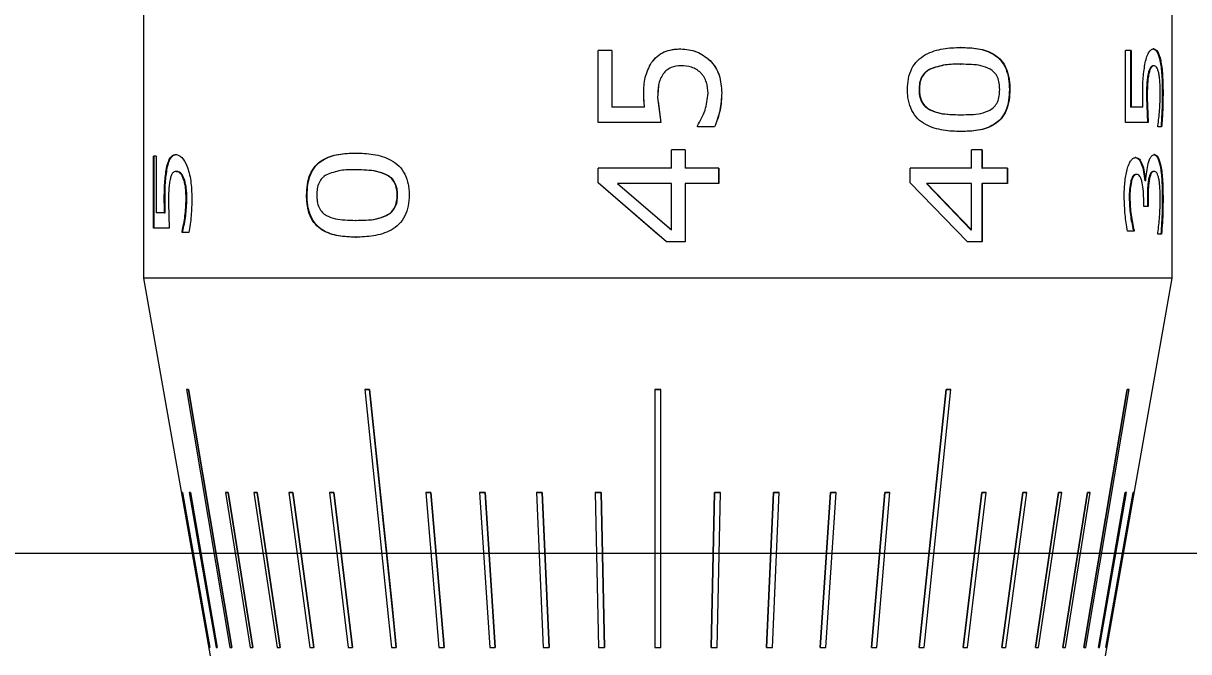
# Model space of a CAD drawing. Header units: millimetres. Extents: x 2 to 278, y 1 to 215.
# Drawn here: x 30.96 to 40.74, y 183.95 to 189.23 of the extents above; entities that cross this region are included whole.
import ezdxf

# ---------------------------------------------------------------- set-up
doc = ezdxf.new("R2010")
doc.units = ezdxf.units.MM
doc.styles.add('SLDTEXTSTYLE0', font='TXT', dxfattribs={"width": 0.75})
doc.dimstyles.new('SLDDIMSTYLE4', dxfattribs={"dimtxt": 2.116667, "dimasz": 3.175, "dimexe": 0, "dimexo": 0.0625, "dimgap": 0.529167, "dimtad": 0, "dimtih": 1, "dimtoh": 1, "dimdec": 1, "dimlfac": 2, "dimrnd": 1e-09, "dimzin": 4, "dimdsep": 46, "dimtxsty": 'SLDTEXTSTYLE0', "dimsah": 1, "dimcen": 0.09, "dimadec": 0, "dimazin": 1, "dimtfac": 1, "dimtdec": 1, "dimtofl": 0, "dimtmove": 0, "dimatfit": 3, "dimfxl": 1, "dimfrac": 2, "dimtolj": 1, "dimtzin": 12, "dimarcsym": 0})

# ---------------------------------------------------------------- blocks, each defined once
blk = doc.blocks.new('_D_10')
at = {"color": 7, "linetype": 'Continuous', "lineweight": 0}
for p, q in [((42.7998, 184.7733), (22.378, 184.7733)), ((24.156, 184.7733), (24.156, 172.3157)), ((20.2774, 168.5233), (19.6336, 168.5233)), ((19.6336, 168.5233), (19.6336, 165.1602)), ((28.0346, 168.5233), (28.6784, 168.5233)), ((28.6784, 168.5233), (28.6784, 165.1602)), ((19.6336, 165.1602), (20.2774, 165.1602)), ((28.6784, 165.1602), (28.0346, 165.1602)), ((24.156, 152.2733), (24.156, 164.731)), ((39.6248, 152.2733), (22.378, 152.2733)), ((42.7998, 152.2733), (42.1648, 152.2733))]:
    blk.add_line(p, q, dxfattribs=at)
at = {"color": 7, "linetype": 'Continuous', "lineweight": 18}
for points in [[(24.156, 184.7733), (23.648, 181.5983), (24.664, 181.5983)], [(24.156, 152.2733), (24.664, 155.4483), (23.648, 155.4483)]]:
    blk.add_solid(points, dxfattribs=at)
at = {"color": 7, "linetype": 'Continuous', "lineweight": 18, "char_height": 2.11667, "attachment_point": 1, "style": 'SLDTEXTSTYLE0'}
for s, insert in [('65.0mm', (18.7742, 171.6811)), ('2.56in', (20.2774, 167.8887))]:
    blk.add_mtext(s, dxfattribs=dict(at, insert=insert))

msp = doc.modelspace()

# ---------------------------------------------------------------- linework, layer by layer
at = {"color": 7, "linetype": 'Continuous', "lineweight": 18}
for p, q in [((40.6023, 187.0863), (40.6023, 196.1083)), ((31.9663, 192.1663), (31.9663, 187.0863)), ((35.8973, 188.9994), (35.7822, 188.9994)), ((35.7822, 188.3949), (35.7822, 188.9994)), ((35.7829, 188.3949), (35.7829, 188.9994)), ((35.8973, 188.9994), (35.8973, 188.5235)), ((36.4773, 189.0122), (36.477, 189.0122)), ((38.8295, 189.0251), (38.8258, 189.0251)), ((40.2586, 188.9994), (40.2119, 188.9994)), ((40.2119, 188.3949), (40.2119, 188.9994)), ((40.2527, 188.9994), (40.2527, 188.5235)), ((40.2586, 188.9994), (40.2586, 188.5235)), ((40.449, 189.0122), (40.4429, 189.0122)), ((36.2306, 188.8971), (36.2307, 188.8971)), ((36.2307, 188.8971), (36.2783, 188.9495)), ((36.4783, 188.8708), (36.478, 188.8708)), ((36.7226, 188.9162), (36.7219, 188.9162)), ((38.8258, 188.8836), (38.8295, 188.8836)), ((40.4493, 188.8708), (40.4432, 188.8708)), ((40.5072, 188.9162), (40.501, 188.9162)), ((36.3303, 188.803), (36.3302, 188.803)), ((38.5685, 188.8422), (38.5719, 188.8422)), ((40.4078, 188.803), (40.4017, 188.803)), ((36.1669, 188.6373), (36.1671, 188.6373)), ((36.2826, 188.6047), (36.3084, 188.3949)), ((36.8214, 188.6443), (36.8206, 188.6443)), ((38.4778, 188.6714), (38.481, 188.6714)), ((39.2406, 188.6714), (39.2363, 188.6714)), ((40.3873, 188.6047), (40.3952, 188.3949)), ((40.3934, 188.6047), (40.3873, 188.6047)), ((40.3934, 188.6047), (40.4012, 188.3949)), ((40.5268, 188.6443), (40.5206, 188.6443)), ((36.1723, 188.5235), (35.8973, 188.5235)), ((36.1723, 188.5235), (36.1725, 188.5235)), ((36.2869, 188.5702), (36.3083, 188.3949)), ((38.5695, 188.4994), (38.5729, 188.4994)), ((40.2586, 188.5235), (40.2527, 188.5235)), ((40.3581, 188.5235), (40.2586, 188.5235)), ((36.3084, 188.3949), (35.7822, 188.3949)), ((38.8268, 188.4592), (38.8305, 188.4592)), ((40.4012, 188.3949), (40.2119, 188.3949)), ((36.6167, 188.3563), (36.6167, 188.3658)), ((36.7617, 188.3563), (36.6167, 188.3563)), ((38.8305, 188.3177), (38.8268, 188.3177)), ((40.4837, 188.3563), (40.4837, 188.3658)), ((40.5152, 188.3563), (40.4837, 188.3563)), ((32.0725, 188.112), (32.0485, 188.112)), ((32.0485, 187.5075), (32.0485, 188.112)), ((32.0548, 187.5075), (32.0548, 188.112)), ((32.0725, 188.112), (32.0725, 187.6361)), ((32.2381, 188.1248), (32.244, 188.1248)), ((33.7458, 188.1377), (33.7495, 188.1377)), ((36.514, 188.1634), (36.3984, 188.1634)), ((36.3984, 188.0091), (36.3984, 188.1634)), ((36.5137, 188.1634), (36.5137, 188.0091)), ((36.514, 188.1634), (36.514, 188.0091)), ((39.0083, 188.1634), (38.9175, 188.1634)), ((38.9175, 188.0091), (38.9175, 188.1634)), ((39.0043, 188.1634), (39.0043, 188.0091)), ((39.0083, 188.1634), (39.0083, 188.0091)), ((40.2996, 188.0991), (40.2937, 188.0991)), ((40.4551, 188.1248), (40.449, 188.1248)), ((32.1586, 188.0097), (32.1647, 188.0097)), ((33.7495, 187.9962), (33.7458, 187.9962)), ((36.3984, 188.0091), (35.7822, 188.0091)), ((35.7822, 187.8859), (35.7822, 188.0091)), ((35.7829, 187.8859), (35.7829, 188.0091)), ((36.5137, 188.0091), (36.514, 188.0091)), ((36.7959, 188.0091), (36.514, 188.0091)), ((36.7951, 188.0091), (36.7951, 187.8805)), ((36.7959, 188.0091), (36.7959, 187.8805)), ((38.9175, 188.0091), (38.4031, 188.0091)), ((38.4031, 187.8859), (38.4031, 188.0091)), ((39.0043, 188.0091), (39.0083, 188.0091)), ((39.2218, 188.0091), (39.0083, 188.0091)), ((39.2175, 188.0091), (39.2175, 187.8805)), ((39.2218, 188.0091), (39.2218, 187.8805)), ((40.5085, 188.0288), (40.5022, 188.0288)), ((32.2384, 187.9834), (32.2444, 187.9834)), ((32.2996, 187.9237), (32.3055, 187.9237)), ((34.0072, 187.9554), (34.0038, 187.9554)), ((40.2612, 187.8988), (40.2553, 187.8988)), ((40.304, 187.9576), (40.2981, 187.9576)), ((40.379, 187.9032), (40.373, 187.9032)), ((40.3821, 187.9032), (40.379, 187.9032)), ((40.4122, 187.9179), (40.4061, 187.9179)), ((40.4529, 187.9834), (40.4468, 187.9834)), ((36.3566, 187.3918), (35.7822, 187.8859)), ((35.7829, 187.8859), (35.7822, 187.8859)), ((36.2847, 187.4536), (35.7829, 187.8859)), ((35.9456, 187.8805), (36.3984, 187.4914)), ((36.3984, 187.8805), (35.9456, 187.8805)), ((36.3984, 187.4914), (36.3984, 187.8805)), ((36.5137, 187.8805), (36.5137, 187.3918)), ((36.5137, 187.8805), (36.514, 187.8805)), ((36.514, 187.8805), (36.514, 187.3918)), ((36.7959, 187.8805), (36.514, 187.8805)), ((38.8843, 187.3918), (38.4031, 187.8859)), ((38.5412, 187.8805), (38.9136, 187.4914)), ((38.5412, 187.8805), (38.5445, 187.8805)), ((38.5445, 187.8805), (38.9175, 187.4914)), ((38.9175, 187.8805), (38.5445, 187.8805)), ((38.9175, 187.4914), (38.9175, 187.8805)), ((39.0043, 187.8805), (39.0043, 187.3918)), ((39.0043, 187.8805), (39.0083, 187.8805)), ((39.0083, 187.8805), (39.0083, 187.3918)), ((39.2218, 187.8805), (39.0083, 187.8805)), ((32.1402, 187.7499), (32.1463, 187.7499)), ((32.1742, 187.7173), (32.1822, 187.5075)), ((32.324, 187.7521), (32.3298, 187.7521)), ((33.335, 187.784), (33.3393, 187.784)), ((34.099, 187.784), (34.0958, 187.784)), ((40.2485, 187.7617), (40.2426, 187.7617)), ((40.3648, 187.6876), (40.3648, 187.7344)), ((40.3952, 187.7491), (40.3952, 187.6876)), ((40.4012, 187.7491), (40.3952, 187.7491)), ((40.4012, 187.7491), (40.4012, 187.6876)), ((40.5268, 187.7567), (40.5206, 187.7567)), ((32.1418, 187.6361), (32.0725, 187.6361)), ((32.1418, 187.6361), (32.1479, 187.6361)), ((34.0053, 187.6112), (34.0019, 187.6112)), ((40.4012, 187.6876), (40.3648, 187.6876)), ((32.1822, 187.5075), (32.0485, 187.5075)), ((33.7505, 187.5718), (33.7468, 187.5718)), ((36.2845, 187.5892), (36.3982, 187.4914)), ((32.289, 187.4689), (32.289, 187.4784)), ((32.289, 187.4784), (32.2948, 187.4784)), ((32.3465, 187.4689), (32.289, 187.4689)), ((32.2948, 187.4689), (32.2948, 187.4784)), ((33.7468, 187.4304), (33.7505, 187.4304)), ((36.3982, 187.4914), (36.3984, 187.4914)), ((38.9136, 187.4914), (38.9175, 187.4914)), ((40.2833, 187.4818), (40.2276, 187.4818)), ((40.2774, 187.4886), (40.2774, 187.4818)), ((40.2833, 187.4886), (40.2774, 187.4886)), ((40.2833, 187.4886), (40.2833, 187.4818)), ((40.4837, 187.4561), (40.4837, 187.4663)), ((40.5145, 187.4561), (40.4837, 187.4561)), ((36.514, 187.3918), (36.3566, 187.3918)), ((39.0083, 187.3918), (38.8843, 187.3918)), ((31.9663, 187.0863), (32.5262, 183.9113)), ((39.7777, 187.0863), (31.9663, 187.0863)), ((40.6023, 187.0863), (39.7777, 187.0863)), ((40.0425, 183.9113), (40.6023, 187.0863)), ((32.3269, 186.15), (32.3426, 186.15)), ((32.3269, 186.15), (32.3269, 186.1493)), ((32.3269, 186.1493), (32.6903, 183.9826)), ((32.3426, 186.1493), (32.3269, 186.1493)), ((32.3426, 186.15), (32.706, 183.9834)), ((32.3426, 186.15), (32.3426, 186.1493)), ((32.706, 183.9826), (32.3426, 186.1493)), ((33.8228, 186.15), (33.8639, 186.15)), ((33.8228, 186.15), (33.8228, 186.1493)), ((33.8639, 186.1493), (33.8228, 186.1493)), ((33.8639, 186.15), (33.8639, 186.1493)), ((36.2589, 186.15), (36.3097, 186.15)), ((36.2589, 186.15), (36.2589, 186.1493)), ((36.3097, 186.1493), (36.2589, 186.1493)), ((36.2589, 186.1493), (36.2589, 183.9826)), ((36.3097, 186.15), (36.3097, 186.1493)), ((36.3097, 183.9826), (36.3097, 186.1493)), ((38.4802, 183.9834), (38.7048, 186.15)), ((38.7048, 186.1493), (38.4802, 183.9826)), ((38.5213, 183.9826), (38.7459, 186.1493)), ((38.7048, 186.15), (38.7459, 186.15)), ((38.7048, 186.15), (38.7048, 186.1493)), ((38.7459, 186.1493), (38.7048, 186.1493)), ((38.7459, 186.15), (38.7459, 186.1493)), ((39.8627, 183.9834), (40.2261, 186.15)), ((40.2261, 186.1493), (39.8627, 183.9826)), ((39.8784, 183.9826), (40.2418, 186.1493)), ((40.2261, 186.15), (40.2418, 186.15)), ((40.2261, 186.15), (40.2261, 186.1493)), ((40.2418, 186.1493), (40.2261, 186.1493)), ((40.2418, 186.15), (40.2418, 186.1493)), ((32.2902, 185.2857), (32.2934, 185.2857)), ((32.2902, 185.2857), (32.2902, 185.285)), ((32.2902, 185.285), (32.5194, 183.9826)), ((32.2934, 185.285), (32.2902, 185.285)), ((32.2934, 185.2857), (32.5226, 183.9834)), ((32.2934, 185.2857), (32.2934, 185.285)), ((32.5226, 183.9826), (32.2934, 185.285)), ((32.35, 185.2857), (32.3595, 185.2857)), ((32.35, 185.2857), (32.35, 185.285)), ((32.35, 185.285), (32.5756, 183.9826)), ((32.3595, 185.285), (32.35, 185.285)), ((32.3595, 185.2857), (32.5851, 183.9834)), ((32.3595, 185.2857), (32.3595, 185.285)), ((32.5851, 183.9826), (32.3595, 185.285)), ((32.6538, 185.2857), (32.6755, 185.2857)), ((32.6538, 185.2857), (32.6538, 185.285)), ((32.6538, 185.285), (32.8616, 183.9826)), ((32.6755, 185.285), (32.6538, 185.285)), ((32.6755, 185.2857), (32.8833, 183.9834)), ((32.6755, 185.2857), (32.6755, 185.285)), ((32.8833, 183.9826), (32.6755, 185.285)), ((32.8931, 185.2857), (32.9203, 185.2857)), ((32.8931, 185.2857), (32.8931, 185.285)), ((32.8931, 185.285), (33.087, 183.9826)), ((32.9203, 185.285), (32.8931, 185.285)), ((32.9203, 185.2857), (33.1142, 183.9834)), ((32.9203, 185.2857), (32.9203, 185.285)), ((33.1142, 183.9826), (32.9203, 185.285)), ((33.1858, 185.2857), (33.2182, 185.2857)), ((33.1858, 185.2857), (33.1858, 185.285)), ((33.1858, 185.285), (33.3627, 183.9826)), ((33.2182, 185.285), (33.1858, 185.285)), ((33.2182, 185.2857), (33.3951, 183.9834)), ((33.2182, 185.2857), (33.2182, 185.285)), ((33.3951, 183.9826), (33.2182, 185.285)), ((33.5273, 185.2857), (33.5644, 185.2857)), ((33.5273, 185.2857), (33.5273, 185.285)), ((33.5273, 185.285), (33.6846, 183.9826)), ((33.5644, 185.285), (33.5273, 185.285)), ((33.5644, 185.2857), (33.7216, 183.9834)), ((33.5644, 185.2857), (33.5644, 185.285)), ((33.7216, 183.9826), (33.5644, 185.285)), ((34.3349, 185.2857), (34.3794, 185.2857)), ((34.3349, 185.2857), (34.3349, 185.285)), ((34.3349, 185.285), (34.4455, 183.9826)), ((34.3794, 185.285), (34.3349, 185.285)), ((34.3794, 185.2857), (34.49, 183.9834)), ((34.3794, 185.2857), (34.3794, 185.285)), ((34.49, 183.9826), (34.3794, 185.285)), ((34.7881, 185.2857), (34.8353, 185.2857)), ((34.7881, 185.2857), (34.7881, 185.285)), ((34.8353, 185.285), (34.7881, 185.285)), ((34.7881, 185.285), (34.8726, 183.9826)), ((34.8353, 185.2857), (34.9198, 183.9834)), ((34.8353, 185.2857), (34.8353, 185.285)), ((34.9198, 183.9826), (34.8353, 185.285)), ((35.2649, 185.2857), (35.3141, 185.2857)), ((35.2649, 185.2857), (35.2649, 185.285)), ((35.3141, 185.285), (35.2649, 185.285)), ((35.2649, 185.285), (35.322, 183.9826)), ((35.3141, 185.2857), (35.3712, 183.9834)), ((35.3141, 185.2857), (35.3141, 185.285)), ((35.3712, 183.9826), (35.3141, 185.285)), ((35.7578, 185.2857), (35.8082, 185.2857)), ((35.7578, 185.2857), (35.7578, 185.285)), ((35.7578, 185.285), (35.7865, 183.9826)), ((35.8082, 185.285), (35.7578, 185.285)), ((35.8082, 185.2857), (35.8369, 183.9834)), ((35.8082, 185.2857), (35.8082, 185.285)), ((35.8369, 183.9826), (35.8082, 185.285)), ((36.7317, 183.9834), (36.7605, 185.2857)), ((36.7605, 185.285), (36.7317, 183.9826)), ((36.7605, 185.2857), (36.8109, 185.2857)), ((36.7605, 185.2857), (36.7605, 185.285)), ((36.8109, 185.285), (36.7605, 185.285)), ((36.7821, 183.9826), (36.8109, 185.285)), ((36.8109, 185.2857), (36.8109, 185.285)), ((37.1975, 183.9834), (37.2546, 185.2857)), ((37.2546, 185.285), (37.1975, 183.9826)), ((37.2467, 183.9826), (37.3038, 185.285)), ((37.2546, 185.2857), (37.3038, 185.2857)), ((37.2546, 185.2857), (37.2546, 185.285)), ((37.3038, 185.285), (37.2546, 185.285)), ((37.3038, 185.2857), (37.3038, 185.285)), ((37.6488, 183.9834), (37.7334, 185.2857)), ((37.7334, 185.285), (37.6488, 183.9826)), ((37.6961, 183.9826), (37.7806, 185.285)), ((37.7334, 185.2857), (37.7806, 185.2857)), ((37.7334, 185.2857), (37.7334, 185.285)), ((37.7806, 185.285), (37.7334, 185.285)), ((37.7806, 185.2857), (37.7806, 185.285)), ((38.0787, 183.9834), (38.1893, 185.2857)), ((38.1893, 185.285), (38.0787, 183.9826)), ((38.1232, 183.9826), (38.2338, 185.285)), ((38.1893, 185.2857), (38.2338, 185.2857)), ((38.1893, 185.2857), (38.1893, 185.285)), ((38.2338, 185.285), (38.1893, 185.285)), ((38.2338, 185.2857), (38.2338, 185.285)), ((38.8471, 183.9834), (39.0043, 185.2857)), ((39.0043, 185.285), (38.8471, 183.9826)), ((38.8841, 183.9826), (39.0413, 185.285)), ((39.0043, 185.2857), (39.0413, 185.2857)), ((39.0043, 185.2857), (39.0043, 185.285)), ((39.0413, 185.285), (39.0043, 185.285)), ((39.0413, 185.2857), (39.0413, 185.285)), ((39.1736, 183.9834), (39.3505, 185.2857)), ((39.3505, 185.285), (39.1736, 183.9826)), ((39.206, 183.9826), (39.3829, 185.285)), ((39.3505, 185.2857), (39.3829, 185.2857)), ((39.3505, 185.2857), (39.3505, 185.285)), ((39.3829, 185.285), (39.3505, 185.285)), ((39.3829, 185.2857), (39.3829, 185.285)), ((39.4545, 183.9834), (39.6484, 185.2857)), ((39.6484, 185.285), (39.4545, 183.9826)), ((39.4817, 183.9826), (39.6756, 185.285)), ((39.6484, 185.2857), (39.6756, 185.2857)), ((39.6484, 185.2857), (39.6484, 185.285)), ((39.6756, 185.285), (39.6484, 185.285)), ((39.6756, 185.2857), (39.6756, 185.285)), ((39.6854, 183.9834), (39.8932, 185.2857)), ((39.8932, 185.285), (39.6854, 183.9826)), ((39.7071, 183.9826), (39.9148, 185.285)), ((39.8932, 185.2857), (39.9148, 185.2857)), ((39.8932, 185.2857), (39.8932, 185.285)), ((39.9148, 185.285), (39.8932, 185.285)), ((39.9148, 185.2857), (39.9148, 185.285)), ((39.9836, 183.9834), (40.2091, 185.2857)), ((40.2091, 185.285), (39.9836, 183.9826)), ((39.9931, 183.9826), (40.2187, 185.285)), ((40.0461, 183.9834), (40.2753, 185.2857)), ((40.2753, 185.285), (40.0461, 183.9826)), ((40.0493, 183.9826), (40.2785, 185.285)), ((40.2091, 185.2857), (40.2187, 185.2857)), ((40.2091, 185.2857), (40.2091, 185.285)), ((40.2187, 185.285), (40.2091, 185.285)), ((40.2187, 185.2857), (40.2187, 185.285)), ((40.2753, 185.2857), (40.2785, 185.2857)), ((40.2753, 185.2857), (40.2753, 185.285)), ((40.2785, 185.285), (40.2753, 185.285)), ((40.2785, 185.2857), (40.2785, 185.285)), ((32.5194, 183.9826), (32.5226, 183.9826)), ((32.5226, 183.9834), (32.5226, 183.9826)), ((32.5756, 183.9826), (32.5851, 183.9826)), ((32.5851, 183.9834), (32.5851, 183.9826)), ((32.6903, 183.9826), (32.706, 183.9826)), ((32.706, 183.9834), (32.706, 183.9826)), ((32.8616, 183.9826), (32.8833, 183.9826)), ((32.8833, 183.9834), (32.8833, 183.9826)), ((33.087, 183.9826), (33.1142, 183.9826)), ((33.1142, 183.9834), (33.1142, 183.9826)), ((33.3627, 183.9826), (33.3951, 183.9826)), ((33.3951, 183.9834), (33.3951, 183.9826)), ((33.6846, 183.9826), (33.7216, 183.9826)), ((33.7216, 183.9834), (33.7216, 183.9826)), ((34.0474, 183.9826), (34.0885, 183.9826)), ((34.0885, 183.9834), (34.0885, 183.9826)), ((34.4455, 183.9826), (34.49, 183.9826)), ((34.49, 183.9834), (34.49, 183.9826)), ((34.8726, 183.9826), (34.9198, 183.9826)), ((34.9198, 183.9834), (34.9198, 183.9826)), ((35.322, 183.9826), (35.3712, 183.9826)), ((35.3712, 183.9834), (35.3712, 183.9826)), ((35.7865, 183.9826), (35.8369, 183.9826)), ((35.8369, 183.9834), (35.8369, 183.9826)), ((36.2589, 183.9826), (36.3097, 183.9826)), ((36.7317, 183.9834), (36.7317, 183.9826)), ((36.7317, 183.9826), (36.7821, 183.9826)), ((37.1975, 183.9834), (37.1975, 183.9826)), ((37.1975, 183.9826), (37.2467, 183.9826)), ((37.6488, 183.9834), (37.6488, 183.9826)), ((37.6488, 183.9826), (37.6961, 183.9826)), ((38.0787, 183.9834), (38.0787, 183.9826)), ((38.0787, 183.9826), (38.1232, 183.9826)), ((38.4802, 183.9834), (38.4802, 183.9826)), ((38.4802, 183.9826), (38.5213, 183.9826)), ((38.8471, 183.9834), (38.8471, 183.9826)), ((38.8471, 183.9826), (38.8841, 183.9826)), ((39.1736, 183.9834), (39.1736, 183.9826)), ((39.1736, 183.9826), (39.206, 183.9826)), ((39.4545, 183.9834), (39.4545, 183.9826)), ((39.4545, 183.9826), (39.4817, 183.9826)), ((39.6854, 183.9834), (39.6854, 183.9826)), ((39.6854, 183.9826), (39.7071, 183.9826)), ((39.8627, 183.9834), (39.8627, 183.9826)), ((39.8627, 183.9826), (39.8784, 183.9826)), ((39.9836, 183.9834), (39.9836, 183.9826)), ((39.9836, 183.9826), (39.9931, 183.9826)), ((40.0461, 183.9834), (40.0461, 183.9826)), ((40.0461, 183.9826), (40.0493, 183.9826))]:
    msp.add_line(p, q, dxfattribs=at)
at = {"color": 7, "linetype": 'Continuous', "lineweight": 18, "flags": 128}
for points in [[(33.8228, 186.1493), (34.023, 184.2175), (34.0474, 183.9826)], [(33.8639, 186.15), (34.0524, 184.3311), (34.0885, 183.9834)], [(34.0885, 183.9826), (34.0641, 184.2175), (33.8639, 186.1493)]]:
    msp.add_lwpolyline(points, dxfattribs=at)
at = {"color": 7, "linetype": 'Continuous', "lineweight": 18}
for points, knots in [([(36.2306, 188.8971), (36.2456, 188.9155), (36.2755, 188.9524), (36.3372, 188.9903), (36.3947, 189.0058), (36.4418, 189.0116), (36.4654, 189.012), (36.4773, 189.0122)], [0, 0, 0, 0, 0.249801, 0.499609, 0.749505, 0.874729, 1, 1, 1, 1]), ([(36.477, 189.0122), (36.5226, 189.0082), (36.6137, 189), (36.6858, 188.9441), (36.7219, 188.9162)], [0, 0, 0, 0, 0.500359, 1, 1, 1, 1]), ([(36.4773, 189.0122), (36.5229, 189.0082), (36.6141, 189), (36.6864, 188.9441), (36.7226, 188.9162)], [0, 0, 0, 0, 0.500453, 1, 1, 1, 1]), ([(38.3806, 188.6714), (38.3819, 188.7018), (38.3846, 188.7625), (38.4126, 188.8479), (38.4637, 188.919), (38.5537, 188.9827), (38.6814, 189.0198), (38.7801, 189.0233), (38.8295, 189.0251)], [0, 0, 0, 0, 0.125108, 0.249996, 0.368839, 0.499677, 0.749515, 1, 1, 1, 1]), ([(38.8258, 189.0251), (38.8744, 189.0234), (38.9715, 189.0199), (39.0874, 188.9841), (39.166, 188.92), (39.2093, 188.8485), (39.2329, 188.7627), (39.2351, 188.7019), (39.2363, 188.6714)], [0, 0, 0, 0, 0.2503501, 0.5000435, 0.6295452, 0.7498325, 0.8747813, 1, 1, 1, 1]), ([(38.8295, 189.0251), (38.8782, 189.0234), (38.9754, 189.0199), (39.0916, 188.9842), (39.1702, 188.92), (39.2137, 188.8485), (39.2328, 188.7772), (39.2398, 188.7171), (39.2403, 188.6866), (39.2406, 188.6714)], [0, 0, 0, 0, 0.250434, 0.500188, 0.629668, 0.749901, 0.874732, 0.937353, 1, 1, 1, 1]), ([(40.3771, 188.8971), (40.3818, 188.9155), (40.3913, 188.9524), (40.41, 188.9903), (40.4266, 189.0058), (40.4396, 189.0116), (40.4459, 189.012), (40.449, 189.0122)], [0, 0, 0, 0, 0.2498009, 0.4996092, 0.7495046, 0.8747294, 1, 1, 1, 1]), ([(40.4429, 189.0122), (40.4545, 189.0082), (40.4778, 189), (40.4933, 188.9441), (40.501, 188.9162)], [0, 0, 0, 0, 0.500359, 1, 1, 1, 1]), ([(40.449, 189.0122), (40.4607, 189.0082), (40.484, 189), (40.4995, 188.9441), (40.5072, 188.9162)], [0, 0, 0, 0, 0.500453, 1, 1, 1, 1]), ([(36.1669, 188.6373), (36.1675, 188.6831), (36.1686, 188.7747), (36.21, 188.8564), (36.2306, 188.8971)], [0, 0, 0, 0, 0.501299, 1, 1, 1, 1]), ([(36.1671, 188.6373), (36.1676, 188.6831), (36.1688, 188.7747), (36.2101, 188.8564), (36.2307, 188.8971)], [0, 0, 0, 0, 0.50135, 1, 1, 1, 1]), ([(36.478, 188.8708), (36.4496, 188.8686), (36.4069, 188.8653), (36.3572, 188.8358), (36.3392, 188.814), (36.3302, 188.803)], [0, 0, 0, 0, 0.498988, 0.749522, 1, 1, 1, 1]), ([(36.4783, 188.8708), (36.4498, 188.8686), (36.4071, 188.8653), (36.3573, 188.8358), (36.3393, 188.814), (36.3303, 188.803)], [0, 0, 0, 0, 0.499125, 0.74964, 1, 1, 1, 1]), ([(36.6445, 188.8111), (36.6331, 188.821), (36.6102, 188.8408), (36.5542, 188.8658), (36.5086, 188.8688), (36.4783, 188.8708)], [0, 0, 0, 0, 0.2501719, 0.5004723, 1, 1, 1, 1]), ([(36.7219, 188.9162), (36.7379, 188.8973), (36.77, 188.8597), (36.812, 188.7686), (36.8171, 188.694), (36.8206, 188.6443)], [0, 0, 0, 0, 0.250193, 0.500539, 1, 1, 1, 1]), ([(36.7226, 188.9162), (36.7386, 188.8973), (36.7707, 188.8597), (36.8127, 188.7686), (36.8179, 188.694), (36.8214, 188.6443)], [0, 0, 0, 0, 0.250276, 0.500633, 1, 1, 1, 1]), ([(38.8258, 188.8836), (38.7828, 188.884), (38.697, 188.8848), (38.6113, 188.8564), (38.5685, 188.8422)], [0, 0, 0, 0, 0.501143, 1, 1, 1, 1]), ([(38.8295, 188.8836), (38.7865, 188.884), (38.7005, 188.8848), (38.6147, 188.8564), (38.5719, 188.8422)], [0, 0, 0, 0, 0.501161, 1, 1, 1, 1]), ([(39.074, 188.8428), (39.0489, 188.8536), (38.9994, 188.8747), (38.9165, 188.8816), (38.8596, 188.8829), (38.8295, 188.8836)], [0, 0, 0, 0, 0.325852, 0.6433453, 1, 1, 1, 1]), ([(40.3563, 188.6373), (40.3566, 188.6831), (40.357, 188.7747), (40.3704, 188.8564), (40.3771, 188.8971)], [0, 0, 0, 0, 0.501299, 1, 1, 1, 1]), ([(40.4432, 188.8708), (40.4355, 188.8686), (40.424, 188.8653), (40.4097, 188.8358), (40.4044, 188.814), (40.4017, 188.803)], [0, 0, 0, 0, 0.498988, 0.749522, 1, 1, 1, 1]), ([(40.4493, 188.8708), (40.4416, 188.8686), (40.4301, 188.8653), (40.4158, 188.8358), (40.4104, 188.814), (40.4078, 188.803)], [0, 0, 0, 0, 0.4991247, 0.7496402, 1, 1, 1, 1]), ([(40.4901, 188.8111), (40.4875, 188.821), (40.4823, 188.8408), (40.4689, 188.8658), (40.4571, 188.8688), (40.4493, 188.8708)], [0, 0, 0, 0, 0.2501719, 0.5004723, 1, 1, 1, 1]), ([(40.501, 188.9162), (40.5043, 188.8973), (40.5109, 188.8597), (40.519, 188.7686), (40.52, 188.694), (40.5206, 188.6443)], [0, 0, 0, 0, 0.250193, 0.500539, 1, 1, 1, 1]), ([(40.5072, 188.9162), (40.5105, 188.8973), (40.5171, 188.8597), (40.5252, 188.7686), (40.5262, 188.694), (40.5268, 188.6443)], [0, 0, 0, 0, 0.250276, 0.500633, 1, 1, 1, 1]), ([(36.3303, 188.803), (36.3211, 188.7883), (36.3029, 188.7588), (36.286, 188.691), (36.284, 188.6392), (36.2826, 188.6047)], [0, 0, 0, 0, 0.249715, 0.499736, 1, 1, 1, 1]), ([(36.3302, 188.803), (36.3211, 188.7883), (36.3029, 188.7588), (36.2883, 188.702), (36.2865, 188.6613), (36.2854, 188.6378)], [0, 0, 0, 0, 0.297428, 0.59529, 1, 1, 1, 1]), ([(36.7064, 188.6395), (36.7041, 188.6708), (36.7007, 188.7178), (36.6781, 188.7682), (36.6605, 188.794), (36.6499, 188.8054), (36.6445, 188.8111)], [0, 0, 0, 0, 0.499447, 0.749427, 0.874687, 1, 1, 1, 1]), ([(38.5685, 188.8422), (38.5617, 188.8382), (38.5481, 188.8303), (38.523, 188.8099), (38.4968, 188.7763), (38.4799, 188.7251), (38.4785, 188.6893), (38.4778, 188.6714)], [0, 0, 0, 0, 0.125251, 0.250435, 0.499924, 0.749634, 1, 1, 1, 1]), ([(38.5719, 188.8422), (38.5651, 188.8382), (38.5514, 188.8303), (38.5263, 188.8099), (38.5, 188.7763), (38.4831, 188.7251), (38.4817, 188.6893), (38.481, 188.6714)], [0, 0, 0, 0, 0.125334, 0.250583, 0.500113, 0.749751, 1, 1, 1, 1]), ([(39.1552, 188.6714), (39.155, 188.6804), (39.1547, 188.6985), (39.1505, 188.7341), (39.1384, 188.7768), (39.1109, 188.8184), (39.0863, 188.8347), (39.074, 188.8428)], [0, 0, 0, 0, 0.125385, 0.250691, 0.500473, 0.749989, 1, 1, 1, 1]), ([(40.4017, 188.803), (40.399, 188.7883), (40.3935, 188.7588), (40.3884, 188.691), (40.3878, 188.6392), (40.3873, 188.6047)], [0, 0, 0, 0, 0.2496592, 0.4996826, 1, 1, 1, 1]), ([(40.4078, 188.803), (40.405, 188.7883), (40.3996, 188.7588), (40.3944, 188.691), (40.3938, 188.6392), (40.3934, 188.6047)], [0, 0, 0, 0, 0.249715, 0.499736, 1, 1, 1, 1]), ([(40.5038, 188.6395), (40.5033, 188.6708), (40.5026, 188.7178), (40.4977, 188.7682), (40.4938, 188.794), (40.4913, 188.8054), (40.4901, 188.8111)], [0, 0, 0, 0, 0.499447, 0.749427, 0.874687, 1, 1, 1, 1]), ([(36.1723, 188.5235), (36.1707, 188.5424), (36.1676, 188.5803), (36.1671, 188.6183), (36.1669, 188.6373)], [0, 0, 0, 0, 0.4999949, 1, 1, 1, 1]), ([(36.1725, 188.5235), (36.1709, 188.5424), (36.1678, 188.5803), (36.1673, 188.6183), (36.1671, 188.6373)], [0, 0, 0, 0, 0.499993, 1, 1, 1, 1]), ([(36.6167, 188.3658), (36.6413, 188.4083), (36.6904, 188.4932), (36.701, 188.5907), (36.7064, 188.6395)], [0, 0, 0, 0, 0.500486, 1, 1, 1, 1]), ([(36.8206, 188.6443), (36.8181, 188.595), (36.813, 188.4959), (36.7784, 188.403), (36.761, 188.3563)], [0, 0, 0, 0, 0.497877, 1, 1, 1, 1]), ([(36.8214, 188.6443), (36.8189, 188.595), (36.8138, 188.4959), (36.7792, 188.403), (36.7617, 188.3563)], [0, 0, 0, 0, 0.497226, 1, 1, 1, 1]), ([(38.8305, 188.3177), (38.781, 188.3195), (38.6821, 188.323), (38.5552, 188.3591), (38.4649, 188.4223), (38.4132, 188.4934), (38.3902, 188.5657), (38.3816, 188.6258), (38.3809, 188.6562), (38.3806, 188.6714)], [0, 0, 0, 0, 0.250459, 0.50023, 0.625184, 0.749909, 0.874716, 0.937346, 1, 1, 1, 1]), ([(38.4778, 188.6714), (38.478, 188.6624), (38.4784, 188.6443), (38.4831, 188.6087), (38.4973, 188.566), (38.5287, 188.5246), (38.5559, 188.5078), (38.5695, 188.4994)], [0, 0, 0, 0, 0.1254224, 0.2507602, 0.5005268, 0.7500438, 1, 1, 1, 1]), ([(38.481, 188.6714), (38.4812, 188.6624), (38.4816, 188.6443), (38.4864, 188.6087), (38.5006, 188.566), (38.532, 188.5246), (38.5593, 188.5078), (38.5729, 188.4994)], [0, 0, 0, 0, 0.125362, 0.250643, 0.500339, 0.749896, 1, 1, 1, 1]), ([(39.2363, 188.6714), (39.2351, 188.641), (39.2329, 188.5803), (39.2095, 188.4934), (39.1659, 188.422), (39.0871, 188.3591), (38.9723, 188.3229), (38.8753, 188.3195), (38.8268, 188.3177)], [0, 0, 0, 0, 0.125222, 0.250192, 0.374981, 0.499943, 0.749645, 1, 1, 1, 1]), ([(39.2406, 188.6714), (39.2395, 188.641), (39.2372, 188.5803), (39.2138, 188.4933), (39.1701, 188.4219), (39.0912, 188.3591), (38.9762, 188.3229), (38.8791, 188.3195), (38.8305, 188.3177)], [0, 0, 0, 0, 0.1251066, 0.2499816, 0.3747282, 0.4997044, 0.7495128, 1, 1, 1, 1]), ([(39.0723, 188.4986), (39.0848, 188.5067), (39.1098, 188.523), (39.1382, 188.5645), (39.1534, 188.6165), (39.1546, 188.6531), (39.1552, 188.6714)], [0, 0, 0, 0, 0.2502208, 0.4998863, 0.7495492, 1, 1, 1, 1]), ([(40.3581, 188.5235), (40.3576, 188.5424), (40.3566, 188.5803), (40.3564, 188.6183), (40.3563, 188.6373)], [0, 0, 0, 0, 0.499995, 1, 1, 1, 1]), ([(40.4837, 188.3658), (40.4893, 188.4083), (40.5005, 188.4932), (40.5027, 188.5907), (40.5038, 188.6395)], [0, 0, 0, 0, 0.500486, 1, 1, 1, 1]), ([(40.5206, 188.6443), (40.5202, 188.595), (40.5192, 188.4959), (40.5124, 188.403), (40.509, 188.3563)], [0, 0, 0, 0, 0.497877, 1, 1, 1, 1]), ([(40.5268, 188.6443), (40.5264, 188.595), (40.5255, 188.4959), (40.5187, 188.403), (40.5152, 188.3563)], [0, 0, 0, 0, 0.497226, 1, 1, 1, 1]), ([(38.5695, 188.4994), (38.5971, 188.489), (38.6517, 188.4682), (38.7392, 188.4615), (38.7966, 188.46), (38.8268, 188.4592)], [0, 0, 0, 0, 0.325159, 0.645301, 1, 1, 1, 1]), ([(38.5729, 188.4994), (38.6005, 188.489), (38.6552, 188.4682), (38.7428, 188.4615), (38.8003, 188.46), (38.8305, 188.4592)], [0, 0, 0, 0, 0.325118, 0.645265, 1, 1, 1, 1]), ([(38.8305, 188.4592), (38.8584, 188.4597), (38.9145, 188.4606), (38.9967, 188.466), (39.0474, 188.4879), (39.0723, 188.4986)], [0, 0, 0, 0, 0.333816, 0.673041, 1, 1, 1, 1]), ([(32.1586, 188.0097), (32.163, 188.0281), (32.1719, 188.065), (32.1911, 188.1029), (32.2099, 188.1185), (32.2258, 188.1242), (32.234, 188.1246), (32.2381, 188.1248)], [0, 0, 0, 0, 0.249801, 0.499609, 0.749505, 0.874729, 1, 1, 1, 1]), ([(32.1647, 188.0097), (32.1691, 188.0281), (32.178, 188.065), (32.1972, 188.1029), (32.2159, 188.1185), (32.2317, 188.1242), (32.2399, 188.1246), (32.244, 188.1248)], [0, 0, 0, 0, 0.249918, 0.499746, 0.749586, 0.874771, 1, 1, 1, 1]), ([(32.2381, 188.1248), (32.2545, 188.1208), (32.2872, 188.1126), (32.3161, 188.0567), (32.3305, 188.0288)], [0, 0, 0, 0, 0.500453, 1, 1, 1, 1]), ([(33.335, 187.784), (33.3361, 187.8144), (33.3383, 187.8751), (33.3617, 187.9605), (33.4053, 188.0316), (33.484, 188.0953), (33.6, 188.1324), (33.6971, 188.1359), (33.7458, 188.1377)], [0, 0, 0, 0, 0.125108, 0.249996, 0.368839, 0.499677, 0.749515, 1, 1, 1, 1]), ([(33.3393, 187.784), (33.3404, 187.8144), (33.3426, 187.8751), (33.366, 187.9605), (33.4095, 188.0316), (33.4881, 188.0953), (33.6039, 188.1324), (33.701, 188.1359), (33.7495, 188.1377)], [0, 0, 0, 0, 0.1252234, 0.2502058, 0.3691039, 0.499915, 0.7496465, 1, 1, 1, 1]), ([(33.7458, 188.1377), (33.7954, 188.136), (33.8945, 188.1325), (34.0227, 188.0968), (34.1129, 188.0326), (34.1642, 187.9611), (34.187, 187.8898), (34.1953, 187.8297), (34.196, 187.7992), (34.1963, 187.784)], [0, 0, 0, 0, 0.250434, 0.500188, 0.629668, 0.749901, 0.874732, 0.937353, 1, 1, 1, 1]), ([(40.2254, 187.9996), (40.2301, 188.0145), (40.2394, 188.0443), (40.2579, 188.0772), (40.2752, 188.0928), (40.2892, 188.0983), (40.2961, 188.0988), (40.2996, 188.0991)], [0, 0, 0, 0, 0.249978, 0.499762, 0.749539, 0.874741, 1, 1, 1, 1]), ([(40.2937, 188.0991), (40.3036, 188.0965), (40.3235, 188.0912), (40.3472, 188.0444), (40.3652, 187.982), (40.3704, 187.9294), (40.373, 187.9032)], [0, 0, 0, 0, 0.249675, 0.499385, 0.74976, 1, 1, 1, 1]), ([(40.2996, 188.0991), (40.3096, 188.0965), (40.3295, 188.0912), (40.3532, 188.0444), (40.3712, 187.982), (40.3764, 187.9294), (40.379, 187.9032)], [0, 0, 0, 0, 0.249826, 0.499596, 0.749917, 1, 1, 1, 1]), ([(40.4024, 188.0499), (40.4062, 188.0618), (40.4137, 188.0858), (40.4317, 188.1195), (40.4458, 188.1227), (40.4551, 188.1248)], [0, 0, 0, 0, 0.249065, 0.500829, 1, 1, 1, 1]), ([(40.449, 188.1248), (40.4598, 188.1209), (40.4814, 188.1131), (40.4953, 188.0569), (40.5022, 188.0288)], [0, 0, 0, 0, 0.500032, 1, 1, 1, 1]), ([(40.4551, 188.1248), (40.4659, 188.1209), (40.4875, 188.1131), (40.5015, 188.0569), (40.5085, 188.0288)], [0, 0, 0, 0, 0.500139, 1, 1, 1, 1]), ([(32.1402, 187.7499), (32.1404, 187.7958), (32.1406, 187.8873), (32.1526, 187.969), (32.1586, 188.0097)], [0, 0, 0, 0, 0.501299, 1, 1, 1, 1]), ([(32.1463, 187.7499), (32.1465, 187.7958), (32.1467, 187.8873), (32.1587, 187.969), (32.1647, 188.0097)], [0, 0, 0, 0, 0.50135, 1, 1, 1, 1]), ([(32.3305, 188.0288), (32.337, 188.01), (32.3501, 187.9723), (32.3678, 187.8812), (32.37, 187.8066), (32.3715, 187.7569)], [0, 0, 0, 0, 0.250276, 0.500633, 1, 1, 1, 1]), ([(33.7458, 187.9962), (33.7033, 187.9966), (33.6184, 187.9974), (33.54, 187.969), (33.501, 187.9548)], [0, 0, 0, 0, 0.501161, 1, 1, 1, 1]), ([(34.0038, 187.9554), (33.9762, 187.9662), (33.9216, 187.9874), (33.8338, 187.9942), (33.7763, 187.9955), (33.7458, 187.9962)], [0, 0, 0, 0, 0.325852, 0.643345, 1, 1, 1, 1]), ([(34.0072, 187.9554), (33.9796, 187.9662), (33.9251, 187.9874), (33.8374, 187.9942), (33.7799, 187.9955), (33.7495, 187.9962)], [0, 0, 0, 0, 0.325883, 0.64339, 1, 1, 1, 1]), ([(40.2011, 187.7669), (40.2015, 187.808), (40.2024, 187.8901), (40.2177, 187.9632), (40.2254, 187.9996)], [0, 0, 0, 0, 0.501037, 1, 1, 1, 1]), ([(40.3821, 187.9032), (40.3841, 187.9298), (40.3881, 187.9829), (40.3977, 188.0276), (40.4024, 188.0499)], [0, 0, 0, 0, 0.500563, 1, 1, 1, 1]), ([(40.5022, 188.0288), (40.5054, 188.0097), (40.5117, 187.9715), (40.519, 187.8796), (40.52, 187.8058), (40.5206, 187.7567)], [0, 0, 0, 0, 0.250132, 0.500389, 1, 1, 1, 1]), ([(40.5085, 188.0288), (40.5116, 188.0097), (40.518, 187.9716), (40.5252, 187.8796), (40.5262, 187.8058), (40.5268, 187.7567)], [0, 0, 0, 0, 0.250211, 0.500474, 1, 1, 1, 1]), ([(32.1891, 187.9156), (32.1862, 187.9009), (32.1805, 187.8714), (32.1753, 187.8036), (32.1747, 187.7518), (32.1742, 187.7173)], [0, 0, 0, 0, 0.249715, 0.499736, 1, 1, 1, 1]), ([(32.2384, 187.9834), (32.2286, 187.9812), (32.2139, 187.9779), (32.1977, 187.9484), (32.192, 187.9266), (32.1891, 187.9156)], [0, 0, 0, 0, 0.499125, 0.74964, 1, 1, 1, 1]), ([(32.2996, 187.9237), (32.2952, 187.9336), (32.2864, 187.9534), (32.2654, 187.9784), (32.2492, 187.9814), (32.2384, 187.9834)], [0, 0, 0, 0, 0.250172, 0.500472, 1, 1, 1, 1]), ([(32.3055, 187.9237), (32.3011, 187.9336), (32.2923, 187.9534), (32.2713, 187.9784), (32.2552, 187.9814), (32.2444, 187.9834)], [0, 0, 0, 0, 0.250257, 0.500566, 1, 1, 1, 1]), ([(32.324, 187.7521), (32.3231, 187.7834), (32.3217, 187.8305), (32.3128, 187.8808), (32.3058, 187.9066), (32.3017, 187.918), (32.2996, 187.9237)], [0, 0, 0, 0, 0.499447, 0.749427, 0.874687, 1, 1, 1, 1]), ([(32.3298, 187.7521), (32.3289, 187.7834), (32.3275, 187.8304), (32.3186, 187.8808), (32.3117, 187.9066), (32.3076, 187.918), (32.3055, 187.9237)], [0, 0, 0, 0, 0.49954, 0.749513, 0.874741, 1, 1, 1, 1]), ([(33.501, 187.9548), (33.4948, 187.9509), (33.4826, 187.9429), (33.4602, 187.9225), (33.4371, 187.8889), (33.4223, 187.8378), (33.4211, 187.8019), (33.4205, 187.784)], [0, 0, 0, 0, 0.125334, 0.250583, 0.500113, 0.749751, 1, 1, 1, 1]), ([(34.0958, 187.784), (34.0956, 187.793), (34.0952, 187.8111), (34.0904, 187.8467), (34.0765, 187.8894), (34.045, 187.931), (34.0175, 187.9473), (34.0038, 187.9554)], [0, 0, 0, 0, 0.125385, 0.250691, 0.500473, 0.749989, 1, 1, 1, 1]), ([(34.099, 187.784), (34.0988, 187.793), (34.0984, 187.8111), (34.0936, 187.8467), (34.0797, 187.8894), (34.0483, 187.931), (34.0209, 187.9473), (34.0072, 187.9554)], [0, 0, 0, 0, 0.125446, 0.250809, 0.5006637, 0.7501402, 1, 1, 1, 1]), ([(40.2553, 187.8988), (40.2513, 187.8772), (40.2431, 187.8338), (40.2428, 187.7858), (40.2426, 187.7617)], [0, 0, 0, 0, 0.498834, 1, 1, 1, 1]), ([(40.2612, 187.8988), (40.2571, 187.8772), (40.2489, 187.8338), (40.2486, 187.7858), (40.2485, 187.7617)], [0, 0, 0, 0, 0.498881, 1, 1, 1, 1]), ([(40.2981, 187.9576), (40.294, 187.9571), (40.2858, 187.956), (40.2739, 187.9445), (40.2633, 187.9252), (40.258, 187.9076), (40.2553, 187.8988)], [0, 0, 0, 0, 0.2501387, 0.4999166, 0.7498783, 1, 1, 1, 1]), ([(40.304, 187.9576), (40.2999, 187.9571), (40.2917, 187.956), (40.2798, 187.9445), (40.2691, 187.9252), (40.2638, 187.9076), (40.2612, 187.8988)], [0, 0, 0, 0, 0.25023, 0.500061, 0.749996, 1, 1, 1, 1]), ([(40.3648, 187.7344), (40.3644, 187.7612), (40.3636, 187.8148), (40.3552, 187.8787), (40.3437, 187.9204), (40.3321, 187.943), (40.3186, 187.9557), (40.3089, 187.957), (40.304, 187.9576)], [0, 0, 0, 0, 0.250292, 0.499776, 0.627084, 0.749742, 0.874757, 1, 1, 1, 1]), ([(40.4061, 187.9179), (40.404, 187.9051), (40.3997, 187.8797), (40.3959, 187.822), (40.3955, 187.7783), (40.3952, 187.7491)], [0, 0, 0, 0, 0.249624, 0.499678, 1, 1, 1, 1]), ([(40.4122, 187.9179), (40.4101, 187.9051), (40.4058, 187.8797), (40.402, 187.822), (40.4015, 187.7783), (40.4012, 187.7491)], [0, 0, 0, 0, 0.249674, 0.499724, 1, 1, 1, 1]), ([(40.4468, 187.9834), (40.4393, 187.9816), (40.428, 187.979), (40.4139, 187.9504), (40.4087, 187.9287), (40.4061, 187.9179)], [0, 0, 0, 0, 0.499232, 0.749649, 1, 1, 1, 1]), ([(40.4529, 187.9834), (40.4454, 187.9816), (40.4341, 187.979), (40.42, 187.9504), (40.4148, 187.9287), (40.4122, 187.9179)], [0, 0, 0, 0, 0.499369, 0.7497694, 1, 1, 1, 1]), ([(40.4914, 187.9217), (40.489, 187.9315), (40.4841, 187.9513), (40.4717, 187.9792), (40.4604, 187.9817), (40.4529, 187.9834)], [0, 0, 0, 0, 0.248401, 0.500745, 1, 1, 1, 1]), ([(40.5038, 187.7527), (40.5031, 187.7829), (40.5022, 187.8282), (40.4976, 187.8856), (40.4934, 187.9097), (40.4914, 187.9217)], [0, 0, 0, 0, 0.499653, 0.750001, 1, 1, 1, 1]), ([(32.1418, 187.6361), (32.1413, 187.655), (32.1404, 187.6929), (32.1403, 187.7309), (32.1402, 187.7499)], [0, 0, 0, 0, 0.499995, 1, 1, 1, 1]), ([(32.1479, 187.6361), (32.1474, 187.655), (32.1465, 187.6929), (32.1464, 187.7309), (32.1463, 187.7499)], [0, 0, 0, 0, 0.4999932, 1, 1, 1, 1]), ([(32.289, 187.4784), (32.2985, 187.5209), (32.3175, 187.6058), (32.3218, 187.7033), (32.324, 187.7521)], [0, 0, 0, 0, 0.500486, 1, 1, 1, 1]), ([(32.2948, 187.4784), (32.3043, 187.5209), (32.3233, 187.6058), (32.3276, 187.7033), (32.3298, 187.7521)], [0, 0, 0, 0, 0.500426, 1, 1, 1, 1]), ([(32.3715, 187.7569), (32.3704, 187.7076), (32.3682, 187.6085), (32.3538, 187.5156), (32.3465, 187.4689)], [0, 0, 0, 0, 0.497226, 1, 1, 1, 1]), ([(33.7468, 187.4304), (33.698, 187.4321), (33.6007, 187.4356), (33.4854, 187.4717), (33.4064, 187.5349), (33.3622, 187.606), (33.3429, 187.6784), (33.3358, 187.7384), (33.3352, 187.7688), (33.335, 187.784)], [0, 0, 0, 0, 0.250459, 0.50023, 0.625184, 0.749909, 0.874716, 0.937346, 1, 1, 1, 1]), ([(33.7505, 187.4304), (33.7018, 187.4321), (33.6046, 187.4356), (33.4895, 187.4717), (33.4106, 187.5349), (33.3665, 187.6061), (33.3473, 187.6784), (33.3401, 187.7384), (33.3396, 187.7688), (33.3393, 187.784)], [0, 0, 0, 0, 0.250327, 0.499992, 0.624932, 0.749699, 0.874601, 0.937287, 1, 1, 1, 1]), ([(33.4205, 187.784), (33.4207, 187.775), (33.4211, 187.757), (33.4252, 187.7213), (33.4376, 187.6786), (33.4652, 187.6372), (33.4897, 187.6204), (33.5019, 187.612)], [0, 0, 0, 0, 0.125362, 0.250643, 0.500339, 0.749896, 1, 1, 1, 1]), ([(34.1963, 187.784), (34.195, 187.7536), (34.1922, 187.6929), (34.1642, 187.6059), (34.1128, 187.5346), (34.0222, 187.4717), (33.8953, 187.4355), (33.7963, 187.4321), (33.7468, 187.4304)], [0, 0, 0, 0, 0.125107, 0.249982, 0.374728, 0.499704, 0.749513, 1, 1, 1, 1]), ([(34.0019, 187.6112), (34.0159, 187.6193), (34.0439, 187.6356), (34.0763, 187.6771), (34.0937, 187.7291), (34.0951, 187.7657), (34.0958, 187.784)], [0, 0, 0, 0, 0.2502208, 0.4998863, 0.7495492, 1, 1, 1, 1]), ([(34.0053, 187.6112), (34.0192, 187.6193), (34.0472, 187.6356), (34.0795, 187.6771), (34.0969, 187.7291), (34.0983, 187.7657), (34.099, 187.784)], [0, 0, 0, 0, 0.250068, 0.499692, 0.749428, 1, 1, 1, 1]), ([(40.2276, 187.4818), (40.2202, 187.5277), (40.2055, 187.6195), (40.2026, 187.7178), (40.2011, 187.7669)], [0, 0, 0, 0, 0.50004, 1, 1, 1, 1]), ([(40.2426, 187.7617), (40.2448, 187.713), (40.249, 187.6156), (40.2679, 187.531), (40.2774, 187.4886)], [0, 0, 0, 0, 0.499675, 1, 1, 1, 1]), ([(40.2485, 187.7617), (40.2506, 187.713), (40.2549, 187.6156), (40.2738, 187.531), (40.2833, 187.4886)], [0, 0, 0, 0, 0.499614, 1, 1, 1, 1]), ([(40.4837, 187.4663), (40.4894, 187.511), (40.5006, 187.6002), (40.5027, 187.7019), (40.5038, 187.7527)], [0, 0, 0, 0, 0.500401, 1, 1, 1, 1]), ([(40.5206, 187.7567), (40.5203, 187.7225), (40.5198, 187.6532), (40.5154, 187.5522), (40.5106, 187.4877), (40.5083, 187.4561)], [0, 0, 0, 0, 0.331339, 0.672027, 1, 1, 1, 1]), ([(40.5268, 187.7567), (40.5266, 187.7226), (40.526, 187.654), (40.5217, 187.5529), (40.5169, 187.4883), (40.5145, 187.4561)], [0, 0, 0, 0, 0.330209, 0.666076, 1, 1, 1, 1]), ([(33.5019, 187.612), (33.527, 187.6016), (33.5769, 187.5808), (33.6598, 187.5741), (33.7168, 187.5726), (33.7468, 187.5718)], [0, 0, 0, 0, 0.325118, 0.645265, 1, 1, 1, 1]), ([(33.7468, 187.5718), (33.775, 187.5723), (33.8318, 187.5733), (33.9187, 187.5786), (33.9745, 187.6005), (34.0019, 187.6112)], [0, 0, 0, 0, 0.333816, 0.673041, 1, 1, 1, 1]), ([(33.7505, 187.5718), (33.7787, 187.5723), (33.8354, 187.5733), (33.9222, 187.5786), (33.9779, 187.6005), (34.0053, 187.6112)], [0, 0, 0, 0, 0.333803, 0.673018, 1, 1, 1, 1])]:
    msp.add_open_spline(points, degree=3, knots=knots, dxfattribs=at)

# ---------------------------------------------------------------- dimensions: what is measured, and where the dimension line sits
dim = msp.add_linear_dim(base=(24.156, 184.7733), p1=(44.0698, 152.2733), p2=(44.0698, 184.7733), angle=90, dimstyle='SLDDIMSTYLE4', dxfattribs=at)
dim.commit()
dim.dimension.update_dxf_attribs({"geometry": '_D_10', "text_midpoint": (24.156, 168.5233), "dimtype": 160})

doc.saveas('drawing.dxf')
